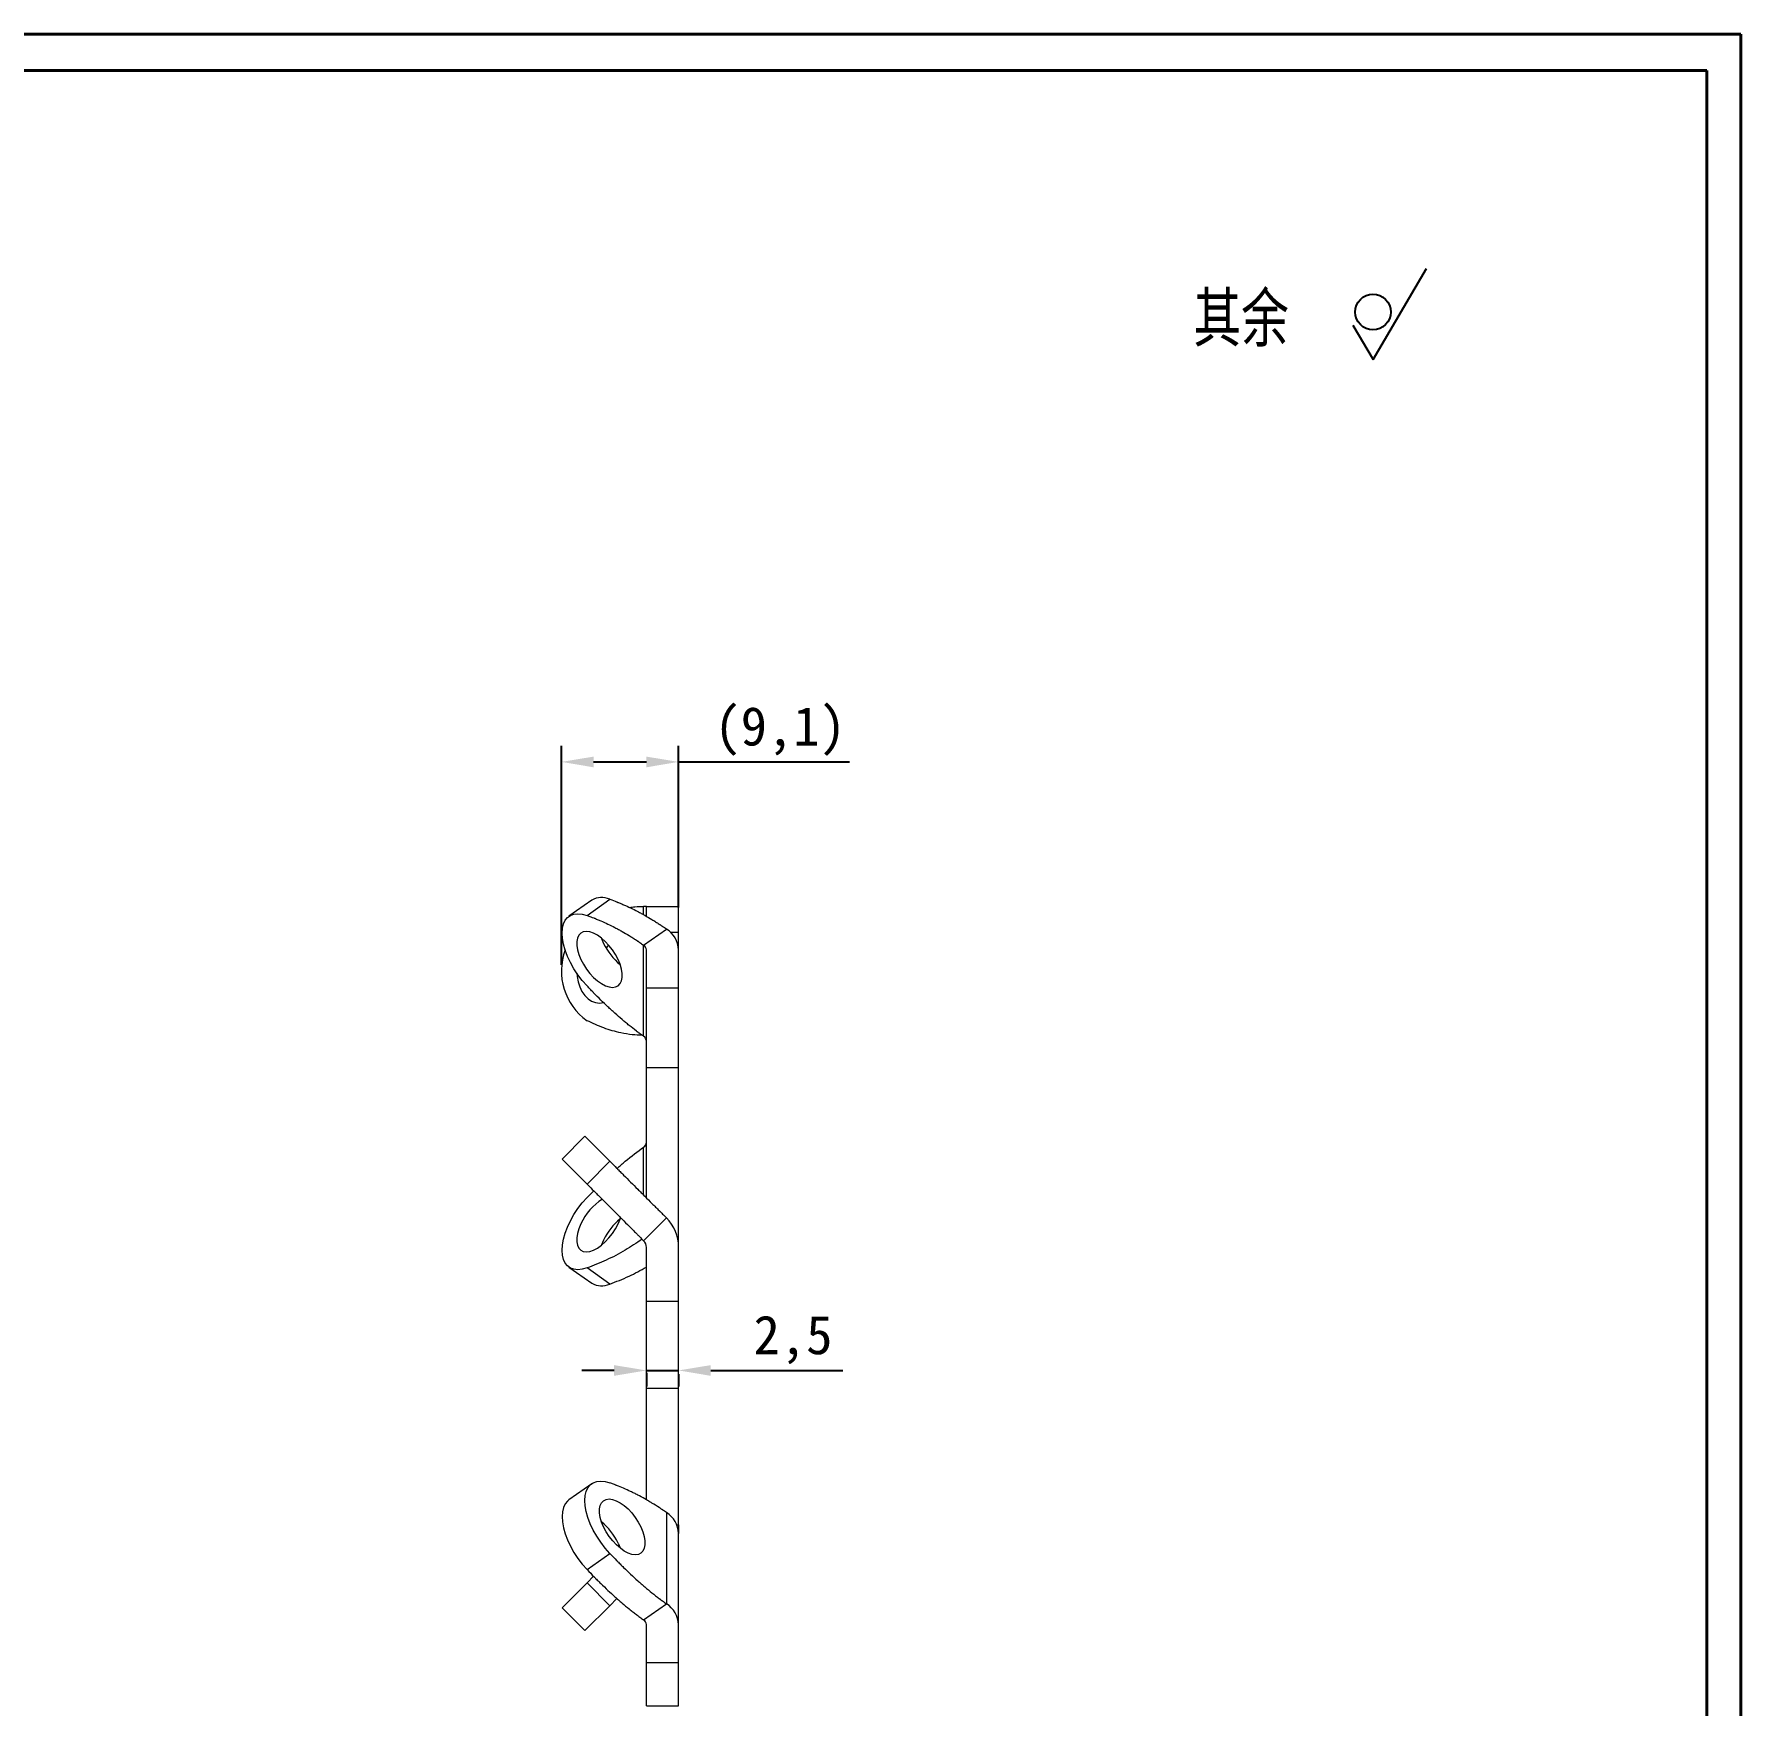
# Model space of a CAD drawing. Header units: millimetres. Extents: x 33 to 1129, y -1950 to 193.
# Drawn here: x 996.4 to 1128.8, y -1685 to -1555.4 of the extents above; entities that cross this region are included whole.
import ezdxf

# ---------------------------------------------------------------- set-up
doc = ezdxf.new("R2010")
doc.units = ezdxf.units.MM
doc.layers.add('9', color=7, linetype='Continuous')
doc.layers.add('尺寸线', color=100, linetype='Continuous', lineweight=5)
doc.dimstyles.new('Annotative', dxfattribs={"dimscale": 0, "dimtxt": 2.5, "dimasz": 2.5, "dimexe": 1.25, "dimexo": 0.625, "dimtad": 1, "dimtxsty": 'Standard', "dimcen": 2.5, "dimadec": 0, "dimazin": 0, "dimtfac": 1, "dimtmove": 0, "dimatfit": 3, "dimfxl": 1, "dimarcsym": 0})

# ---------------------------------------------------------------- blocks, each defined once
blk = doc.blocks.new('*D50')
at = {"layer": 'Defpoints', "color": 0, "transparency": 16777216}
for p in [(1043.89, -1658.6), (1046.39, -1658.71), (1046.39, -1659.03)]:
    blk.add_point(p, dxfattribs=at)
at = {"layer": '尺寸线', "color": 0, "lineweight": -2, "transparency": 16777216}
for p, q in [((1041.39, -1659.03), (1038.89, -1659.03)), ((1043.89, -1659.03), (1046.39, -1659.03)), ((1048.89, -1659.03), (1059.14, -1659.03)), ((1043.89, -1659.22), (1043.89, -1660.28)), ((1046.39, -1659.33), (1046.39, -1660.28))]:
    blk.add_line(p, q, dxfattribs=at)
at = {"layer": '尺寸线', "color": 0, "transparency": 16777216}
for points in [[(1041.39, -1658.62), (1041.39, -1659.45), (1043.89, -1659.03)], [(1048.89, -1658.62), (1048.89, -1659.45), (1046.39, -1659.03)]]:
    blk.add_solid(points, dxfattribs=at)
at = {"layer": '尺寸线', "color": 0, "transparency": 16777216, "insert": (1055.27, -1656.66), "char_height": 3, "attachment_point": 5}
blk.add_mtext('2,5', dxfattribs=at)
blk = doc.blocks.new('*D53')
at = {"layer": 'Defpoints', "color": 0, "transparency": 16777216}
for p in [(1046.39, -1611.84), (1046.39, -1623.76), (1037.3, -1628.22)]:
    blk.add_point(p, dxfattribs=at)
at = {"layer": '尺寸线', "color": 0, "lineweight": -2, "transparency": 16777216}
for p, q in [((1037.3, -1627.59), (1037.3, -1610.59)), ((1046.39, -1623.13), (1046.39, -1610.59)), ((1039.8, -1611.84), (1043.89, -1611.84)), ((1046.39, -1611.84), (1059.64, -1611.84))]:
    blk.add_line(p, q, dxfattribs=at)
at = {"layer": '尺寸线', "color": 0, "transparency": 16777216}
for points in [[(1039.8, -1611.43), (1039.8, -1612.26), (1037.3, -1611.84)], [(1043.89, -1611.43), (1043.89, -1612.26), (1046.39, -1611.84)]]:
    blk.add_solid(points, dxfattribs=at)
at = {"layer": '尺寸线', "color": 0, "transparency": 16777216, "insert": (1054.27, -1609.47), "char_height": 3, "attachment_point": 5}
blk.add_mtext('(9,1)', dxfattribs=at)

msp = doc.modelspace()

# ---------------------------------------------------------------- linework, layer by layer
for p, q in [((1100.27501, -1580.63082), (1104.42563, -1573.57478)), ((1098.71013, -1577.97052), (1100.27501, -1580.63082))]:
    msp.add_line(p, q)
at = {"color": 7, "linetype": 'Continuous', "lineweight": 15}
for p, q in [((1039.65209, -1622.56327), (1037.88433, -1623.81327)), ((1039.2865, -1623.74474), (1041.05427, -1622.49474)), ((1043.89487, -1623.0419), (1043.67912, -1623.0419)), ((1043.89487, -1623.0419), (1046.39487, -1623.0419)), ((1043.89487, -1623.77587), (1043.89487, -1623.0419)), ((1046.39487, -1625.04372), (1046.39487, -1623.0419)), ((1040.46976, -1625.56103), (1040.42747, -1625.55432)), ((1043.67912, -1626.0491), (1045.44689, -1624.7991)), ((1043.67912, -1633.12016), (1043.67912, -1626.0491)), ((1045.74701, -1625.04372), (1046.39487, -1625.04372)), ((1046.39487, -1626.4174), (1046.39487, -1625.04372)), ((1043.89487, -1629.35851), (1043.89487, -1626.4174)), ((1046.39487, -1629.35851), (1046.39487, -1626.4174)), ((1043.89487, -1629.35851), (1046.39487, -1629.35851)), ((1043.89487, -1635.547), (1043.89487, -1629.35851)), ((1046.39487, -1635.547), (1046.39487, -1629.35851)), ((1043.89487, -1635.547), (1046.39487, -1635.547)), ((1043.89487, -1645.64903), (1043.89487, -1635.547)), ((1046.39487, -1649.48967), (1046.39487, -1635.547)), ((1039.12009, -1640.87425), (1037.35232, -1642.64202)), ((1041.05427, -1642.80843), (1039.12009, -1640.87425)), ((1037.35232, -1642.64202), (1039.2865, -1644.5762)), ((1039.2865, -1644.5762), (1041.05427, -1642.80843)), ((1039.2865, -1645.61655), (1039.8055, -1645.0952)), ((1043.67912, -1648.96882), (1045.44689, -1647.20105)), ((1043.89487, -1653.64903), (1043.89487, -1649.48967)), ((1046.39487, -1653.64903), (1046.39487, -1649.48967)), ((1037.88433, -1651.01569), (1039.65209, -1652.26569)), ((1041.05427, -1652.33422), (1039.2865, -1651.08422)), ((1043.89487, -1653.64903), (1046.39487, -1653.64903)), ((1043.89487, -1660.39906), (1043.89487, -1653.64903)), ((1046.39487, -1660.39906), (1046.39487, -1653.64903)), ((1043.89487, -1660.39906), (1046.39487, -1660.39906)), ((1043.89487, -1669.06719), (1043.89487, -1660.39906)), ((1046.39487, -1671.00566), (1046.39487, -1660.39906)), ((1039.65209, -1667.81811), (1037.88433, -1669.06811)), ((1045.44689, -1670.05393), (1045.44689, -1677.125)), ((1046.39487, -1671.00566), (1046.39487, -1671.67223)), ((1046.39487, -1678.7433), (1046.39487, -1671.67223)), ((1039.2865, -1674.46725), (1041.05427, -1673.21725)), ((1039.79915, -1674.99495), (1039.2865, -1675.5076)), ((1039.2865, -1675.5076), (1037.35232, -1677.44178)), ((1041.05427, -1677.27536), (1039.2865, -1675.5076)), ((1037.35232, -1677.44178), (1039.12009, -1679.20954)), ((1039.12009, -1679.20954), (1041.05427, -1677.27536)), ((1041.60655, -1676.72309), (1041.05427, -1677.27536)), ((1043.67912, -1678.375), (1045.44689, -1677.125)), ((1043.89487, -1681.68441), (1043.89487, -1678.7433)), ((1046.39487, -1681.68441), (1046.39487, -1678.7433)), ((1043.89487, -1681.68441), (1046.39487, -1681.68441)), ((1043.89487, -1685.0419), (1043.89487, -1681.68441)), ((1046.39487, -1685.0419), (1046.39487, -1681.68441)), ((1043.89487, -1685.0419), (1046.39487, -1685.0419))]:
    msp.add_line(p, q, dxfattribs=at)
at = {"color": 8, "linetype": 'Continuous', "lineweight": 15}
for p, q in [((1043.67912, -1623.689), (1043.67912, -1623.0419)), ((1043.67912, -1645.43328), (1043.67912, -1641.7088)), ((1046.25455, -1671.00566), (1046.39487, -1671.00566))]:
    msp.add_line(p, q, dxfattribs=at)
at = {"color": 7, "linetype": 'Continuous', "lineweight": 15, "flags": 128}
for points in [[(1039.2865, -1629.21241), (1038.92261, -1628.79793), (1038.58357, -1628.35284), (1038.2757, -1627.88547), (1038.00477, -1627.40456), (1037.77583, -1626.91909), (1037.59317, -1626.43815), (1037.46021, -1625.97071), (1037.37942, -1625.52552), (1037.35232, -1625.11091), (1037.37942, -1624.73461), (1037.46021, -1624.40368), (1037.59317, -1624.12428), (1037.77583, -1623.90165), (1038.00477, -1623.73995), (1038.2757, -1623.64219), (1038.58357, -1623.61022), (1038.92261, -1623.64461), (1039.2865, -1623.74474)], [(1038.80809, -1627.16091), (1039.00724, -1627.53687), (1039.24421, -1627.9014), (1039.51177, -1628.24344), (1039.80181, -1628.55258), (1040.10552, -1628.81944), (1040.41366, -1629.03591), (1040.71687, -1629.1954), (1041.00594, -1629.29308), (1041.27208, -1629.32597), (1041.50722, -1629.29308), (1041.7042, -1629.1954), (1041.85703, -1629.03591), (1041.96109, -1628.81944), (1042.01319, -1628.55258), (1042.01177, -1628.24344), (1041.95686, -1627.9014), (1041.85014, -1627.53687), (1041.69484, -1627.16091), (1041.49568, -1626.78495), (1041.25872, -1626.42041), (1040.99115, -1626.07838), (1040.70111, -1625.76923), (1040.39741, -1625.50237), (1040.08927, -1625.28591), (1039.78606, -1625.12641), (1039.49699, -1625.02874), (1039.23084, -1624.99584), (1038.99571, -1625.02874), (1038.79873, -1625.12641), (1038.64589, -1625.28591), (1038.54184, -1625.50237), (1038.48973, -1625.76923), (1038.49115, -1626.07838), (1038.54606, -1626.42041), (1038.65279, -1626.78495), (1038.80809, -1627.16091)], [(1040.41366, -1625.51529), (1040.42055, -1625.53495), (1040.57585, -1625.91091)], [(1040.9591, -1626.04133), (1040.88293, -1626.12679), (1040.7683, -1626.27544)], [(1038.48794, -1628.21499), (1038.51055, -1628.47602), (1038.5903, -1628.89695), (1038.72053, -1629.2919), (1038.89727, -1629.64887), (1039.11516, -1629.95701), (1039.36758, -1630.20696), (1039.64685, -1630.39113), (1039.94449, -1630.50392), (1040.25146, -1630.5419), (1040.55443, -1630.50491)], [(1039.2865, -1651.08422), (1038.92261, -1651.18435), (1038.58357, -1651.21875), (1038.2757, -1651.18677), (1038.00477, -1651.08901), (1037.77583, -1650.92731), (1037.59317, -1650.70468), (1037.46021, -1650.42528), (1037.37942, -1650.09435), (1037.35232, -1649.71805), (1037.37942, -1649.30344), (1037.46021, -1648.85825), (1037.59317, -1648.39081), (1037.77583, -1647.90987), (1038.00477, -1647.4244), (1038.2757, -1646.94349), (1038.58357, -1646.47612), (1038.92261, -1646.03103), (1039.2865, -1645.61655)], [(1038.80809, -1647.66805), (1038.65279, -1648.04401), (1038.54606, -1648.40855), (1038.49115, -1648.75058), (1038.48973, -1649.05973), (1038.54184, -1649.32659), (1038.64589, -1649.54305), (1038.79873, -1649.70255), (1038.99571, -1649.80022), (1039.23084, -1649.83312), (1039.49699, -1649.80022), (1039.78606, -1649.70255), (1040.08927, -1649.54305), (1040.39741, -1649.32659), (1040.70111, -1649.05973), (1040.99115, -1648.75058), (1041.25872, -1648.40855), (1041.49568, -1648.04401), (1041.69484, -1647.66805), (1041.85014, -1647.29209), (1041.89153, -1647.16801)], [(1040.57585, -1648.91805), (1040.42055, -1649.29401), (1040.41366, -1649.31367)], [(1041.05427, -1673.21725), (1040.69038, -1672.80276), (1040.35133, -1672.35768), (1040.04347, -1671.89031), (1039.77253, -1671.4094), (1039.5436, -1670.92393), (1039.36094, -1670.44298), (1039.22798, -1669.97555), (1039.14719, -1669.53036), (1039.12009, -1669.11574), (1039.14719, -1668.73945), (1039.22798, -1668.40851), (1039.36094, -1668.12911), (1039.5436, -1667.90648), (1039.77253, -1667.74478), (1040.04347, -1667.64703), (1040.35133, -1667.61505), (1040.69038, -1667.64945), (1041.05427, -1667.74958)], [(1037.88433, -1669.06811), (1037.77583, -1669.15648), (1037.59317, -1669.37911), (1037.46021, -1669.65851), (1037.37942, -1669.98945), (1037.35232, -1670.36574), (1037.37942, -1670.78036), (1037.46021, -1671.22555), (1037.59317, -1671.69298), (1037.77583, -1672.17393), (1038.00477, -1672.6594), (1038.2757, -1673.14031), (1038.58357, -1673.60768), (1038.92261, -1674.05276), (1039.2865, -1674.46725)], [(1043.4626, -1671.16574), (1043.61791, -1671.5417), (1043.72463, -1671.90624), (1043.77954, -1672.24827), (1043.78096, -1672.55742), (1043.72885, -1672.82428), (1043.6248, -1673.04074), (1043.47196, -1673.20024), (1043.27498, -1673.29791), (1043.03985, -1673.33081), (1042.7737, -1673.29791), (1042.48464, -1673.20024), (1042.18142, -1673.04074), (1041.87329, -1672.82428), (1041.56958, -1672.55742), (1041.27954, -1672.24827), (1041.01197, -1671.90624), (1040.77501, -1671.5417), (1040.57585, -1671.16574), (1040.42055, -1670.78978), (1040.31383, -1670.42525), (1040.25892, -1670.08321), (1040.2575, -1669.77407), (1040.3096, -1669.50721), (1040.41366, -1669.29074), (1040.5665, -1669.13125), (1040.76347, -1669.03357), (1040.99861, -1669.00068), (1041.26475, -1669.03357), (1041.55382, -1669.13125), (1041.85703, -1669.29074), (1042.16517, -1669.50721), (1042.46888, -1669.77407), (1042.75892, -1670.08321), (1043.02649, -1670.42525), (1043.26345, -1670.78978), (1043.4626, -1671.16574)], [(1041.69484, -1672.41574), (1041.85014, -1672.7917), (1041.85703, -1672.81136)]]:
    msp.add_lwpolyline(points, dxfattribs=at)
msp.add_circle((1100.26537, -1576.95151), 1.38561)
at = {"color": 7, "linetype": 'Continuous', "lineweight": 15}
for centre, radius, start, end in [((1040.41698, -1623.83446), 1.48357, 64.5601916, 121.035764), ((1044.85489, -1623.90105), 4.72754, 205.1594191, 230.6448841), ((1043.43421, -1626.4399), 0.46121, 2.7971043, 57.9252826), ((1044.37075, -1626.51629), 2.02653, 2.7971043, 57.9252826), ((1042.01132, -1628.05872), 4.71619, 159.7010647, 234.7070786), ((1043.43421, -1633.51097), 0.46121, 2.7971043, 57.9252826), ((1043.43421, -1641.31799), 0.46121, 302.0747174, 357.2028957), ((1042.86497, -1649.52363), 4.46111, 122.3052707, 155.421103), ((1044.87093, -1650.9404), 4.74738, 129.4092546, 154.7864422), ((1043.15827, -1649.48967), 3.2366, 0, 45), ((1043.15827, -1649.48967), 0.7366, 0, 45), ((1040.41911, -1650.95105), 1.52203, 239.7390167, 294.6650277), ((1037.39976, -1674.43809), 4.74738, 25.2135578, 50.5907454), ((1044.37075, -1671.77112), 2.02653, 2.7971043, 57.9252826), ((1044.37075, -1678.84219), 2.02653, 2.7971043, 57.9252826), ((1043.43421, -1678.76581), 0.46121, 2.7971043, 57.9252826)]:
    msp.add_arc(centre, radius, start, end, dxfattribs=at)
for points, knots in [([(1041.05427, -1622.49474), (1041.25486, -1622.56692), (1041.4322, -1622.63318), (1041.59592, -1622.69729), (1041.60845, -1622.70221), (1041.63064, -1622.71096), (1041.64174, -1622.71535), (1041.67507, -1622.72859), (1041.69732, -1622.73748), (1041.76419, -1622.76439), (1041.80889, -1622.78262), (1041.94341, -1622.8382), (1042.03361, -1622.87643), (1042.30581, -1622.99463), (1042.49036, -1623.0786), (1042.85458, -1623.2521), (1043.0361, -1623.34243), (1043.26225, -1623.4598), (1043.31063, -1623.48516), (1043.40401, -1623.53467), (1043.45063, -1623.55964), (1043.59026, -1623.63522), (1043.68306, -1623.68649), (1043.96056, -1623.84294), (1044.14438, -1623.95079), (1044.37269, -1624.09001), (1044.42146, -1624.12003), (1044.51536, -1624.17843), (1044.56214, -1624.20781), (1044.70196, -1624.29647), (1044.79447, -1624.35629), (1044.89776, -1624.42439), (1044.90691, -1624.43043), (1044.9278, -1624.44427), (1044.93834, -1624.45127), (1044.9702, -1624.47247), (1044.9918, -1624.48691), (1045.05764, -1624.53111), (1045.10295, -1624.56177), (1045.2431, -1624.65734), (1045.34217, -1624.72583), (1045.44689, -1624.7991)], [0, 0, 0, 0, 0.125, 0.125, 0.1328125, 0.1328125, 0.140625, 0.140625, 0.15625, 0.15625, 0.1875, 0.1875, 0.25, 0.25, 0.375, 0.375, 0.5, 0.5, 0.53125, 0.53125, 0.5625, 0.5625, 0.625, 0.625, 0.75, 0.75, 0.78125, 0.78125, 0.8125, 0.8125, 0.875, 0.875, 0.8828125, 0.8828125, 0.890625, 0.890625, 0.90625, 0.90625, 0.9375, 0.9375, 1, 1, 1, 1]), ([(1042.57507, -1623.12402), (1042.71511, -1623.1042), (1043.08209, -1623.05226), (1043.45099, -1623.04586), (1043.67912, -1623.0419)], [0, 0, 0, 0, 0.381592394, 1, 1, 1, 1]), ([(1039.2865, -1623.74474), (1039.48709, -1623.81692), (1039.66443, -1623.88318), (1039.82815, -1623.94729), (1039.84068, -1623.95221), (1039.86287, -1623.96096), (1039.87397, -1623.96535), (1039.9073, -1623.97859), (1039.92956, -1623.98748), (1039.99642, -1624.01439), (1040.04112, -1624.03262), (1040.17564, -1624.0882), (1040.26584, -1624.12643), (1040.53804, -1624.24463), (1040.72259, -1624.3286), (1041.08682, -1624.5021), (1041.26833, -1624.59243), (1041.49449, -1624.7098), (1041.54286, -1624.73516), (1041.63624, -1624.78467), (1041.68286, -1624.80964), (1041.82249, -1624.88522), (1041.91529, -1624.93649), (1042.19279, -1625.09294), (1042.37661, -1625.20079), (1042.60492, -1625.34001), (1042.65369, -1625.37003), (1042.7476, -1625.42843), (1042.79438, -1625.45781), (1042.93419, -1625.54647), (1043.0267, -1625.60629), (1043.13, -1625.67439), (1043.13915, -1625.68043), (1043.16004, -1625.69427), (1043.17057, -1625.70127), (1043.20244, -1625.72247), (1043.22403, -1625.73691), (1043.28988, -1625.78111), (1043.33518, -1625.81177), (1043.47533, -1625.90734), (1043.57441, -1625.97583), (1043.67912, -1626.0491)], [0, 0, 0, 0, 0.125, 0.125, 0.1328125, 0.1328125, 0.140625, 0.140625, 0.15625, 0.15625, 0.1875, 0.1875, 0.25, 0.25, 0.375, 0.375, 0.5, 0.5, 0.53125, 0.53125, 0.5625, 0.5625, 0.625, 0.625, 0.75, 0.75, 0.78125, 0.78125, 0.8125, 0.8125, 0.875, 0.875, 0.8828125, 0.8828125, 0.890625, 0.890625, 0.90625, 0.90625, 0.9375, 0.9375, 1, 1, 1, 1]), ([(1043.67912, -1633.12016), (1043.56688, -1633.04007), (1043.47342, -1632.97276), (1043.39406, -1632.91481), (1043.38707, -1632.9097), (1043.3754, -1632.90116), (1043.36956, -1632.89688), (1043.35206, -1632.88405), (1043.34039, -1632.87547), (1043.30538, -1632.84968), (1043.28203, -1632.83241), (1043.21199, -1632.78037), (1043.16527, -1632.74536), (1042.9316, -1632.56878), (1042.74707, -1632.42474), (1042.51238, -1632.23589), (1042.46796, -1632.19988), (1042.37637, -1632.12511), (1042.3305, -1632.08741), (1042.19266, -1631.9733), (1042.10047, -1631.89593), (1041.82296, -1631.65988), (1041.63675, -1631.49728), (1041.40245, -1631.28751), (1041.35878, -1631.24816), (1041.26814, -1631.16604), (1041.22279, -1631.12471), (1041.08662, -1630.99988), (1040.9957, -1630.91557), (1040.72253, -1630.65935), (1040.53985, -1630.48415), (1040.17336, -1630.125), (1039.99411, -1629.94556), (1039.80758, -1629.75473), (1039.80026, -1629.74722), (1039.78159, -1629.72808), (1039.77213, -1629.71836), (1039.74337, -1629.6888), (1039.7237, -1629.66853), (1039.66319, -1629.60605), (1039.62085, -1629.56216), (1039.48784, -1629.42377), (1039.39117, -1629.32257), (1039.2865, -1629.21241)], [0, 0, 0, 0, 0.0625, 0.0625, 0.06640625, 0.06640625, 0.0703125, 0.0703125, 0.078125, 0.078125, 0.09375, 0.09375, 0.125, 0.125, 0.25, 0.25, 0.28125, 0.28125, 0.3125, 0.3125, 0.375, 0.375, 0.5, 0.5, 0.53125, 0.53125, 0.5625, 0.5625, 0.625, 0.625, 0.75, 0.75, 0.875, 0.875, 0.8828125, 0.8828125, 0.890625, 0.890625, 0.90625, 0.90625, 0.9375, 0.9375, 1, 1, 1, 1]), ([(1043.56588, -1633.03573), (1043.30881, -1633.02729), (1042.75531, -1633.00913), (1041.75835, -1632.83619), (1040.57844, -1632.50509), (1039.71849, -1632.10773), (1039.2865, -1631.90812)], [0, 0, 0, 0, 0.1763511666, 0.3796984535, 0.6884003078, 1, 1, 1, 1]), ([(1041.61703, -1643.37119), (1041.82696, -1643.18047), (1042.50595, -1642.56359), (1043.1998, -1642.05804), (1043.67912, -1641.7088)], [0, 0, 0, 0, 0.309180755, 1, 1, 1, 1]), ([(1041.05427, -1642.80843), (1041.25486, -1643.00902), (1041.4322, -1643.18636), (1041.59592, -1643.35008), (1041.60845, -1643.36261), (1041.63064, -1643.3848), (1041.64174, -1643.3959), (1041.67507, -1643.42923), (1041.69732, -1643.45149), (1041.76419, -1643.51835), (1041.80889, -1643.56305), (1041.94341, -1643.69757), (1042.03361, -1643.78777), (1042.30581, -1644.05997), (1042.49036, -1644.24452), (1042.85458, -1644.60874), (1043.0361, -1644.79026), (1043.26225, -1645.01642), (1043.31063, -1645.06479), (1043.40401, -1645.15817), (1043.45063, -1645.20479), (1043.59026, -1645.34442), (1043.68306, -1645.43722), (1043.96056, -1645.71472), (1044.14438, -1645.89854), (1044.37269, -1646.12685), (1044.42146, -1646.17562), (1044.51536, -1646.26953), (1044.56214, -1646.3163), (1044.70196, -1646.45612), (1044.79447, -1646.54863), (1044.89776, -1646.65193), (1044.90691, -1646.66107), (1044.9278, -1646.68196), (1044.93834, -1646.6925), (1044.9702, -1646.72436), (1044.9918, -1646.74596), (1045.05764, -1646.8118), (1045.10295, -1646.85711), (1045.2431, -1646.99726), (1045.34217, -1647.09634), (1045.44689, -1647.20105)], [0, 0, 0, 0, 0.125, 0.125, 0.1328125, 0.1328125, 0.140625, 0.140625, 0.15625, 0.15625, 0.1875, 0.1875, 0.25, 0.25, 0.375, 0.375, 0.5, 0.5, 0.53125, 0.53125, 0.5625, 0.5625, 0.625, 0.625, 0.75, 0.75, 0.78125, 0.78125, 0.8125, 0.8125, 0.875, 0.875, 0.8828125, 0.8828125, 0.890625, 0.890625, 0.90625, 0.90625, 0.9375, 0.9375, 1, 1, 1, 1]), ([(1039.2865, -1644.5762), (1039.48709, -1644.77679), (1039.66443, -1644.95413), (1039.82815, -1645.11785), (1039.84068, -1645.13038), (1039.86287, -1645.15257), (1039.87397, -1645.16367), (1039.9073, -1645.197), (1039.92956, -1645.21925), (1039.99642, -1645.28611), (1040.04112, -1645.33082), (1040.17564, -1645.46533), (1040.26584, -1645.55554), (1040.53804, -1645.82774), (1040.72259, -1646.01228), (1041.08682, -1646.37651), (1041.26833, -1646.55803), (1041.49449, -1646.78418), (1041.54286, -1646.83255), (1041.63624, -1646.92594), (1041.68286, -1646.97256), (1041.82249, -1647.11219), (1041.91529, -1647.20498), (1042.19279, -1647.48248), (1042.37661, -1647.66631), (1042.60492, -1647.89462), (1042.65369, -1647.94339), (1042.7476, -1648.03729), (1042.79438, -1648.08407), (1042.93419, -1648.22389), (1043.0267, -1648.3164), (1043.13, -1648.41969), (1043.13915, -1648.42884), (1043.16004, -1648.44973), (1043.17057, -1648.46027), (1043.20244, -1648.49213), (1043.22403, -1648.51373), (1043.28988, -1648.57957), (1043.33518, -1648.62488), (1043.47533, -1648.76503), (1043.57441, -1648.8641), (1043.67912, -1648.96882)], [0, 0, 0, 0, 0.125, 0.125, 0.1328125, 0.1328125, 0.140625, 0.140625, 0.15625, 0.15625, 0.1875, 0.1875, 0.25, 0.25, 0.375, 0.375, 0.5, 0.5, 0.53125, 0.53125, 0.5625, 0.5625, 0.625, 0.625, 0.75, 0.75, 0.78125, 0.78125, 0.8125, 0.8125, 0.875, 0.875, 0.8828125, 0.8828125, 0.890625, 0.890625, 0.90625, 0.90625, 0.9375, 0.9375, 1, 1, 1, 1]), ([(1043.56425, -1648.85394), (1043.12468, -1649.14757), (1042.18892, -1649.77265), (1040.75138, -1650.51807), (1039.78262, -1650.89248), (1039.2865, -1651.08422)], [0, 0, 0, 0, 0.301775362, 0.642422792, 1, 1, 1, 1]), ([(1041.05427, -1652.33422), (1041.54994, -1652.14685), (1042.47875, -1651.79576), (1043.4445, -1651.26407), (1043.89487, -1651.01612)], [0, 0, 0, 0, 0.533665019, 1, 1, 1, 1]), ([(1045.44689, -1670.05393), (1045.33465, -1669.97529), (1045.24118, -1669.91042), (1045.16183, -1669.85615), (1045.15483, -1669.85137), (1045.14316, -1669.8434), (1045.13733, -1669.83943), (1045.11983, -1669.82751), (1045.10816, -1669.81959), (1045.07315, -1669.79586), (1045.0498, -1669.78012), (1044.97975, -1669.73309), (1044.93304, -1669.70203), (1044.69937, -1669.54815), (1044.51484, -1669.43124), (1044.28015, -1669.28819), (1044.23573, -1669.26138), (1044.14414, -1669.20661), (1044.09827, -1669.17945), (1043.96043, -1669.09862), (1043.86823, -1669.04561), (1043.59073, -1668.88921), (1043.40451, -1668.78845), (1043.17022, -1668.66688), (1043.12654, -1668.64447), (1043.03591, -1668.59841), (1042.99055, -1668.5756), (1042.85439, -1668.50786), (1042.76347, -1668.4636), (1042.49029, -1668.33349), (1042.30761, -1668.25033), (1041.94113, -1668.0912), (1041.76188, -1668.01715), (1041.57535, -1667.94418), (1041.56803, -1667.94133), (1041.54936, -1667.93407), (1041.5399, -1667.93041), (1041.51114, -1667.9193), (1041.49147, -1667.91175), (1041.43096, -1667.88866), (1041.38862, -1667.87268), (1041.25561, -1667.82295), (1041.15894, -1667.78744), (1041.05427, -1667.74958)], [0, 0, 0, 0, 0.0625, 0.0625, 0.06640625, 0.06640625, 0.0703125, 0.0703125, 0.078125, 0.078125, 0.09375, 0.09375, 0.125, 0.125, 0.25, 0.25, 0.28125, 0.28125, 0.3125, 0.3125, 0.375, 0.375, 0.5, 0.5, 0.53125, 0.53125, 0.5625, 0.5625, 0.625, 0.625, 0.75, 0.75, 0.875, 0.875, 0.8828125, 0.8828125, 0.890625, 0.890625, 0.90625, 0.90625, 0.9375, 0.9375, 1, 1, 1, 1]), ([(1041.05427, -1673.21725), (1041.25486, -1673.42875), (1041.4322, -1673.61329), (1041.59592, -1673.78071), (1041.60845, -1673.79351), (1041.63064, -1673.81614), (1041.64174, -1673.82745), (1041.67507, -1673.86135), (1041.69732, -1673.88393), (1041.76419, -1673.95157), (1041.80889, -1673.99657), (1041.94341, -1674.13122), (1042.03361, -1674.22056), (1042.30581, -1674.48731), (1042.49036, -1674.66432), (1042.85458, -1675.00591), (1043.0361, -1675.1723), (1043.26225, -1675.37475), (1043.31063, -1675.4178), (1043.40401, -1675.50036), (1043.45063, -1675.54132), (1043.59026, -1675.66321), (1043.68306, -1675.74317), (1043.96056, -1675.97916), (1044.14438, -1676.13128), (1044.37269, -1676.31494), (1044.42146, -1676.35389), (1044.51536, -1676.42829), (1044.56214, -1676.46507), (1044.70196, -1676.57413), (1044.79447, -1676.64515), (1044.89776, -1676.72313), (1044.90691, -1676.73002), (1044.9278, -1676.74572), (1044.93834, -1676.75363), (1044.9702, -1676.77748), (1044.9918, -1676.79359), (1045.05764, -1676.84251), (1045.10295, -1676.87592), (1045.2431, -1676.97855), (1045.34217, -1677.05017), (1045.44689, -1677.125)], [0, 0, 0, 0, 0.125, 0.125, 0.1328125, 0.1328125, 0.140625, 0.140625, 0.15625, 0.15625, 0.1875, 0.1875, 0.25, 0.25, 0.375, 0.375, 0.5, 0.5, 0.53125, 0.53125, 0.5625, 0.5625, 0.625, 0.625, 0.75, 0.75, 0.78125, 0.78125, 0.8125, 0.8125, 0.875, 0.875, 0.8828125, 0.8828125, 0.890625, 0.890625, 0.90625, 0.90625, 0.9375, 0.9375, 1, 1, 1, 1]), ([(1039.2865, -1674.46725), (1039.48709, -1674.67875), (1039.66443, -1674.86329), (1039.82815, -1675.03071), (1039.84068, -1675.04351), (1039.86287, -1675.06614), (1039.87397, -1675.07745), (1039.9073, -1675.11135), (1039.92956, -1675.13393), (1039.99642, -1675.20157), (1040.04112, -1675.24657), (1040.17564, -1675.38122), (1040.26584, -1675.47056), (1040.53804, -1675.73731), (1040.72259, -1675.91432), (1041.08682, -1676.25591), (1041.26833, -1676.4223), (1041.49449, -1676.62475), (1041.54286, -1676.6678), (1041.63624, -1676.75036), (1041.68286, -1676.79132), (1041.82249, -1676.91321), (1041.91529, -1676.99317), (1042.19279, -1677.22916), (1042.37661, -1677.38128), (1042.60492, -1677.56494), (1042.65369, -1677.60389), (1042.7476, -1677.67829), (1042.79438, -1677.71507), (1042.93419, -1677.82413), (1043.0267, -1677.89515), (1043.13, -1677.97313), (1043.13915, -1677.98002), (1043.16004, -1677.99572), (1043.17057, -1678.00363), (1043.20244, -1678.02748), (1043.22403, -1678.04359), (1043.28988, -1678.09251), (1043.33518, -1678.12592), (1043.47533, -1678.22855), (1043.57441, -1678.30017), (1043.67912, -1678.375)], [0, 0, 0, 0, 0.125, 0.125, 0.1328125, 0.1328125, 0.140625, 0.140625, 0.15625, 0.15625, 0.1875, 0.1875, 0.25, 0.25, 0.375, 0.375, 0.5, 0.5, 0.53125, 0.53125, 0.5625, 0.5625, 0.625, 0.625, 0.75, 0.75, 0.78125, 0.78125, 0.8125, 0.8125, 0.875, 0.875, 0.8828125, 0.8828125, 0.890625, 0.890625, 0.90625, 0.90625, 0.9375, 0.9375, 1, 1, 1, 1])]:
    msp.add_open_spline(points, degree=3, knots=knots, dxfattribs=at)
at = {"layer": '9', "color": 7, "lineweight": 40}
for p, q in [((1128.80903, -1555.40458), (815.77467, -1555.40458)), ((1128.80903, -1776.81912), (1128.80903, -1555.40458)), ((1128.80903, -1555.40458), (1128.80903, -1776.81912)), ((822.21189, -1558.22987), (1126.17788, -1558.22987)), ((1126.17788, -1558.22987), (1126.17788, -1774.18637))]:
    msp.add_line(p, q, dxfattribs=at)

# ---------------------------------------------------------------- texts
at = {"insert": (1086.32942, -1575.53391), "char_height": 3.7059034, "attachment_point": 1}
msp.add_mtext_dynamic_manual_height_columns('{\\fHYSWLongFangSong|b0|i0|c134|p2;其余}', width=3138.217851, gutter_width=18.67775, heights=[0], dxfattribs=at)

# ---------------------------------------------------------------- dimensions: what is measured, and where the dimension line sits
at = {"layer": '尺寸线'}
dim = msp.add_linear_dim(base=(1046.39487, -1611.84241), p1=(1037.29775, -1628.21626), p2=(1046.39487, -1623.75622), text='(<>)', dimstyle='Annotative', override={"dimtxt": 3}, dxfattribs=at)
dim.commit()
dim.dimension.update_dxf_attribs({"geometry": '*D53', "text_midpoint": (1054.26987, -1609.46741)})
dim = msp.add_linear_dim(base=(1046.39487, -1659.033), p1=(1043.89487, -1658.59711), p2=(1046.39487, -1658.70607), dimstyle='Annotative', override={"dimtxt": 3}, dxfattribs=at)
dim.commit()
dim.dimension.update_dxf_attribs({"geometry": '*D50', "text_midpoint": (1055.26987, -1656.658)})

doc.saveas('drawing.dxf')
